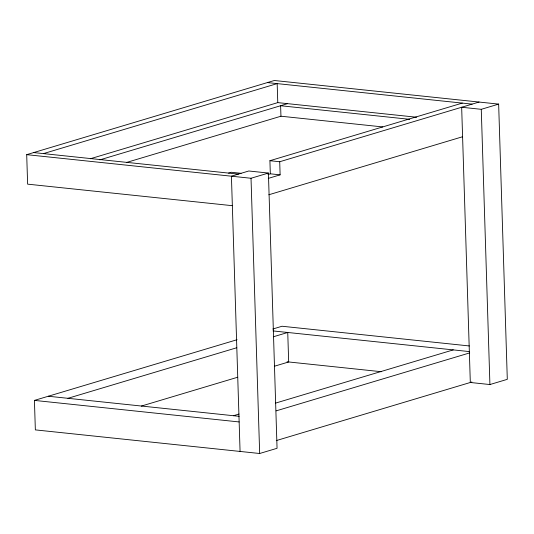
<?xml version="1.0" encoding="UTF-8"?>
<svg xmlns="http://www.w3.org/2000/svg" width="534" height="534" viewBox="0 0 534 534"><rect width="100%" height="100%" fill="white"/><g stroke="black" fill="none" stroke-linecap="round" stroke-linejoin="round"><path stroke-width="0.8" d="M232.35 205.69L27.628 184.15L26.7 154.66L274.329 80.5L498.649 104.11L507.3 379.34L489.918 384.547L470.314 382.484L461.663 107.254L481.267 109.316L498.649 104.11M43.454 153.605L277.173 83.618L277.773 102.621L90.319 158.758M99.831 159.873L287.572 103.649M126.445 162.49L280.951 116.218L382.744 126.932M228.572 173.089L231.282 172.275L241.081 173.31M267.955 174.525L270.324 173.817L269.91 160.707L462.297 103.095M269.91 160.707L279.709 161.742L479.051 102.047M26.7 154.66L251.02 178.263L268.408 173.056L277.059 448.293L259.671 453.499L35.351 429.89L34.423 400.4L237.083 339.711M268.295 178.389L280.123 174.845L279.709 161.742M268.816 194.77L462.651 136.724M272.781 329.024L282.052 326.247L469.366 345.959M67.931 398.304L236.776 347.741M273.408 336.767L287.746 332.475L288.674 361.965L274.336 366.257M141.33 406.087L237.697 377.231M233.451 415.719L239.025 414.05M275.664 403.077L453.266 349.89M276.151 410.866L469.68 352.907M276.278 440.59L471.896 382.01M267.374 82.583L472.096 104.13M277.773 102.621L416.68 117.24M409.725 119.322L280.617 105.732L280.951 116.218M268.408 173.056L248.804 170.993L231.422 176.2L240.073 451.437M270.324 173.817L280.123 174.845M33.655 152.577L238.378 174.117M273.041 330.926L469.6 351.612M287.038 361.792L381.363 371.717M48.327 396.241L239.165 416.32M34.423 400.4L239.145 421.947M481.267 109.316L489.918 384.547M251.02 178.263L259.671 453.499"/></g></svg>
